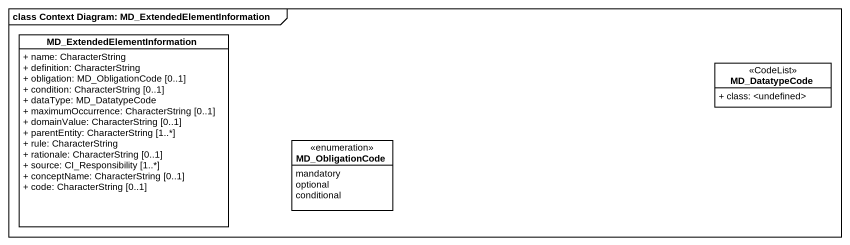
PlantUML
@startuml
mainframe class Context Diagram: MD_ExtendedElementInformation
hide circle
hide empty members
skinparam classAttributeIconSize 0
class "MD_ExtendedElementInformation" as MD_ExtendedElementInformatio #FFFFFF {
  + name: CharacterString
  + definition: CharacterString
  + obligation: MD_ObligationCode [0..1]
  + condition: CharacterString [0..1]
  + dataType: MD_DatatypeCode
  + maximumOccurrence: CharacterString [0..1]
  + domainValue: CharacterString [0..1]
  + parentEntity: CharacterString [1..*]
  + rule: CharacterString
  + rationale: CharacterString [0..1]
  + source: CI_Responsibility [1..*]
  + conceptName: CharacterString [0..1]
  + code: CharacterString [0..1]
}
class MD_DatatypeCode <<CodeList>> #FFFFFF {
  + class: <undefined>
}
enum MD_ObligationCode #FFFFFF {
  mandatory
  optional
  conditional
}
@enduml
